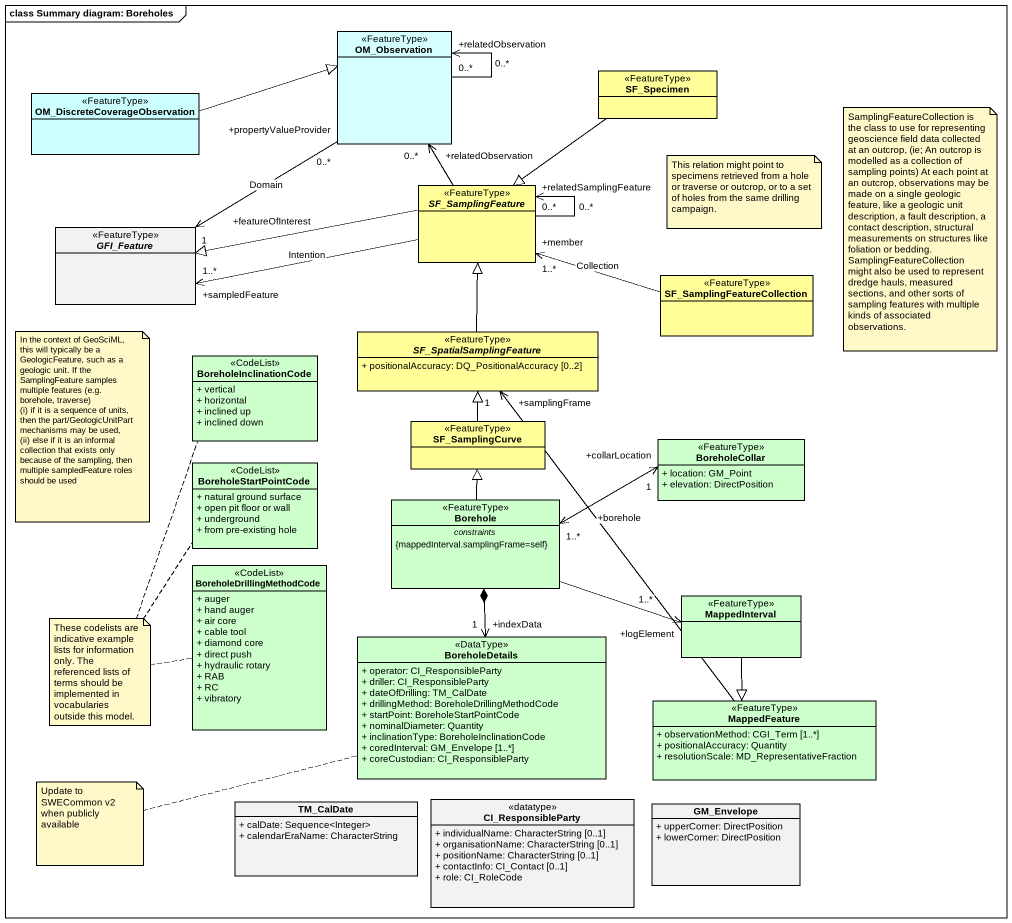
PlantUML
@startuml
mainframe class Summary diagram: Boreholes
hide circle
hide empty members
skinparam classAttributeIconSize 0
class OM_Observation <<FeatureType>> #D5FFFF
class "OM_DiscreteCoverageObservation" as OM_DiscreteCoverageObservati <<FeatureType>> #CCFFFF
class SF_Specimen <<FeatureType>> #FFFE99
abstract class SF_SamplingFeature <<FeatureType>> #FFFE99
abstract class GFI_Feature <<FeatureType>>
class SF_SamplingFeatureCollection <<FeatureType>> #FFFE99
abstract class SF_SpatialSamplingFeature <<FeatureType>> #FFFE99 {
  + positionalAccuracy: DQ_PositionalAccuracy [0..2]
}
class BoreholeInclinationCode <<CodeList>> #CCFFCC {
  + vertical
  + horizontal
  + inclined up
  + inclined down
}
class SF_SamplingCurve <<FeatureType>> #FFFE99
class BoreholeCollar <<FeatureType>> #CCFFCC {
  + location: GM_Point
  + elevation: DirectPosition
}
class BoreholeStartPointCode <<CodeList>> #CCFFCC {
  + natural ground surface
  + open pit floor or wall
  + underground
  + from pre-existing hole
}
class Borehole <<FeatureType>> #CCFFCC {
  -- constraints --
  {mappedInterval.samplingFrame=self}
}
class BoreholeDrillingMethodCode <<CodeList>> #CCFFCC {
  + auger
  + hand auger
  + air core
  + cable tool
  + diamond core
  + direct push
  + hydraulic rotary
  + RAB
  + RC
  + vibratory
}
class MappedInterval <<FeatureType>> #CCFFCC
class BoreholeDetails <<DataType>> #CCFFCC {
  + operator: CI_ResponsibleParty
  + driller: CI_ResponsibleParty
  + dateOfDrilling: TM_CalDate
  + drillingMethod: BoreholeDrillingMethodCode
  + startPoint: BoreholeStartPointCode
  + nominalDiameter: Quantity
  + inclinationType: BoreholeInclinationCode
  + coredInterval: GM_Envelope [1..*]
  + coreCustodian: CI_ResponsibleParty
}
class MappedFeature <<FeatureType>> #CCFFCC {
  + observationMethod: CGI_Term [1..*]
  + positionalAccuracy: Quantity
  + resolutionScale: MD_RepresentativeFraction
}
class TM_CalDate {
  + calDate: Sequence<Integer>
  + calendarEraName: CharacterString
}
class CI_ResponsibleParty <<datatype>> {
  + individualName: CharacterString [0..1]
  + organisationName: CharacterString [0..1]
  + positionName: CharacterString [0..1]
  + contactInfo: CI_Contact [0..1]
  + role: CI_RoleCode
}
class GM_Envelope {
  + upperCorner: DirectPosition
  + lowerCorner: DirectPosition
}
OM_Observation "0..*" --> "+relatedObservation\n0..*" OM_Observation
OM_Observation "+propertyValueProvider\n0..*" --> "+featureOfInterest\n1" GFI_Feature : Domain
OM_DiscreteCoverageObservati -right-|> OM_Observation
SF_Specimen --|> SF_SamplingFeature
SF_SamplingFeature -up-> "+relatedObservation\n0..*" OM_Observation
SF_SamplingFeature "0..*" --> "+relatedSamplingFeature\n0..*" SF_SamplingFeature
SF_SamplingFeature -left-> "+sampledFeature\n1..*" GFI_Feature : Intention
SF_SamplingFeature -left-|> GFI_Feature
SF_SamplingFeatureCollection -left-> "+member\n1..*" SF_SamplingFeature : Collection
SF_SpatialSamplingFeature -up-|> SF_SamplingFeature
SF_SamplingCurve -up-|> SF_SpatialSamplingFeature
BoreholeCollar "+collarLocation\n1" <-left-> "+borehole\n1..*" Borehole
Borehole -up-|> SF_SamplingCurve
Borehole -right-> "+logElement\n1..*" MappedInterval
Borehole *--> "+indexData\n1" BoreholeDetails
MappedInterval --|> MappedFeature
MappedFeature -up-> "+samplingFrame\n1" SF_SpatialSamplingFeature
note as N1
  SamplingFeatureCollection is the class to use for representing geoscience field data collected at an outcrop, (ie; An outcrop is modelled as a collection of sampling points) At each point at an outcrop, observations may be made on a single geologic feature, like a geologic unit description, a fault description, a contact description, structural measurements on structures like foliation or bedding.
  SamplingFeatureCollection might also be used to represent dredge hauls, measured sections, and other sorts of sampling features with multiple kinds of associated observations.
end note
note as N2
  This relation might point to specimens retrieved from a hole or traverse or outcrop, or to a set of holes from the same drilling campaign.
end note
note as N3
  In the context of GeoSciML, this will typically be a GeologicFeature, such as a geologic unit. If the SamplingFeature samples multiple features (e.g. borehole, traverse)
  (i) if it is a sequence of units, then the part/GeologicUnitPart mechanisms may be used,
  (ii) else if it is an informal collection that exists only because of the sampling, then multiple sampledFeature roles should be used
end note
note as N4
  These codelists are indicative example lists for information only. The referenced lists of terms should be implemented in vocabularies outside this model.
end note
N4 .. BoreholeDrillingMethodCode
N4 .. BoreholeStartPointCode
N4 .. BoreholeInclinationCode
note left of BoreholeDetails : Update to SWECommon v2 when publicly available
@enduml
